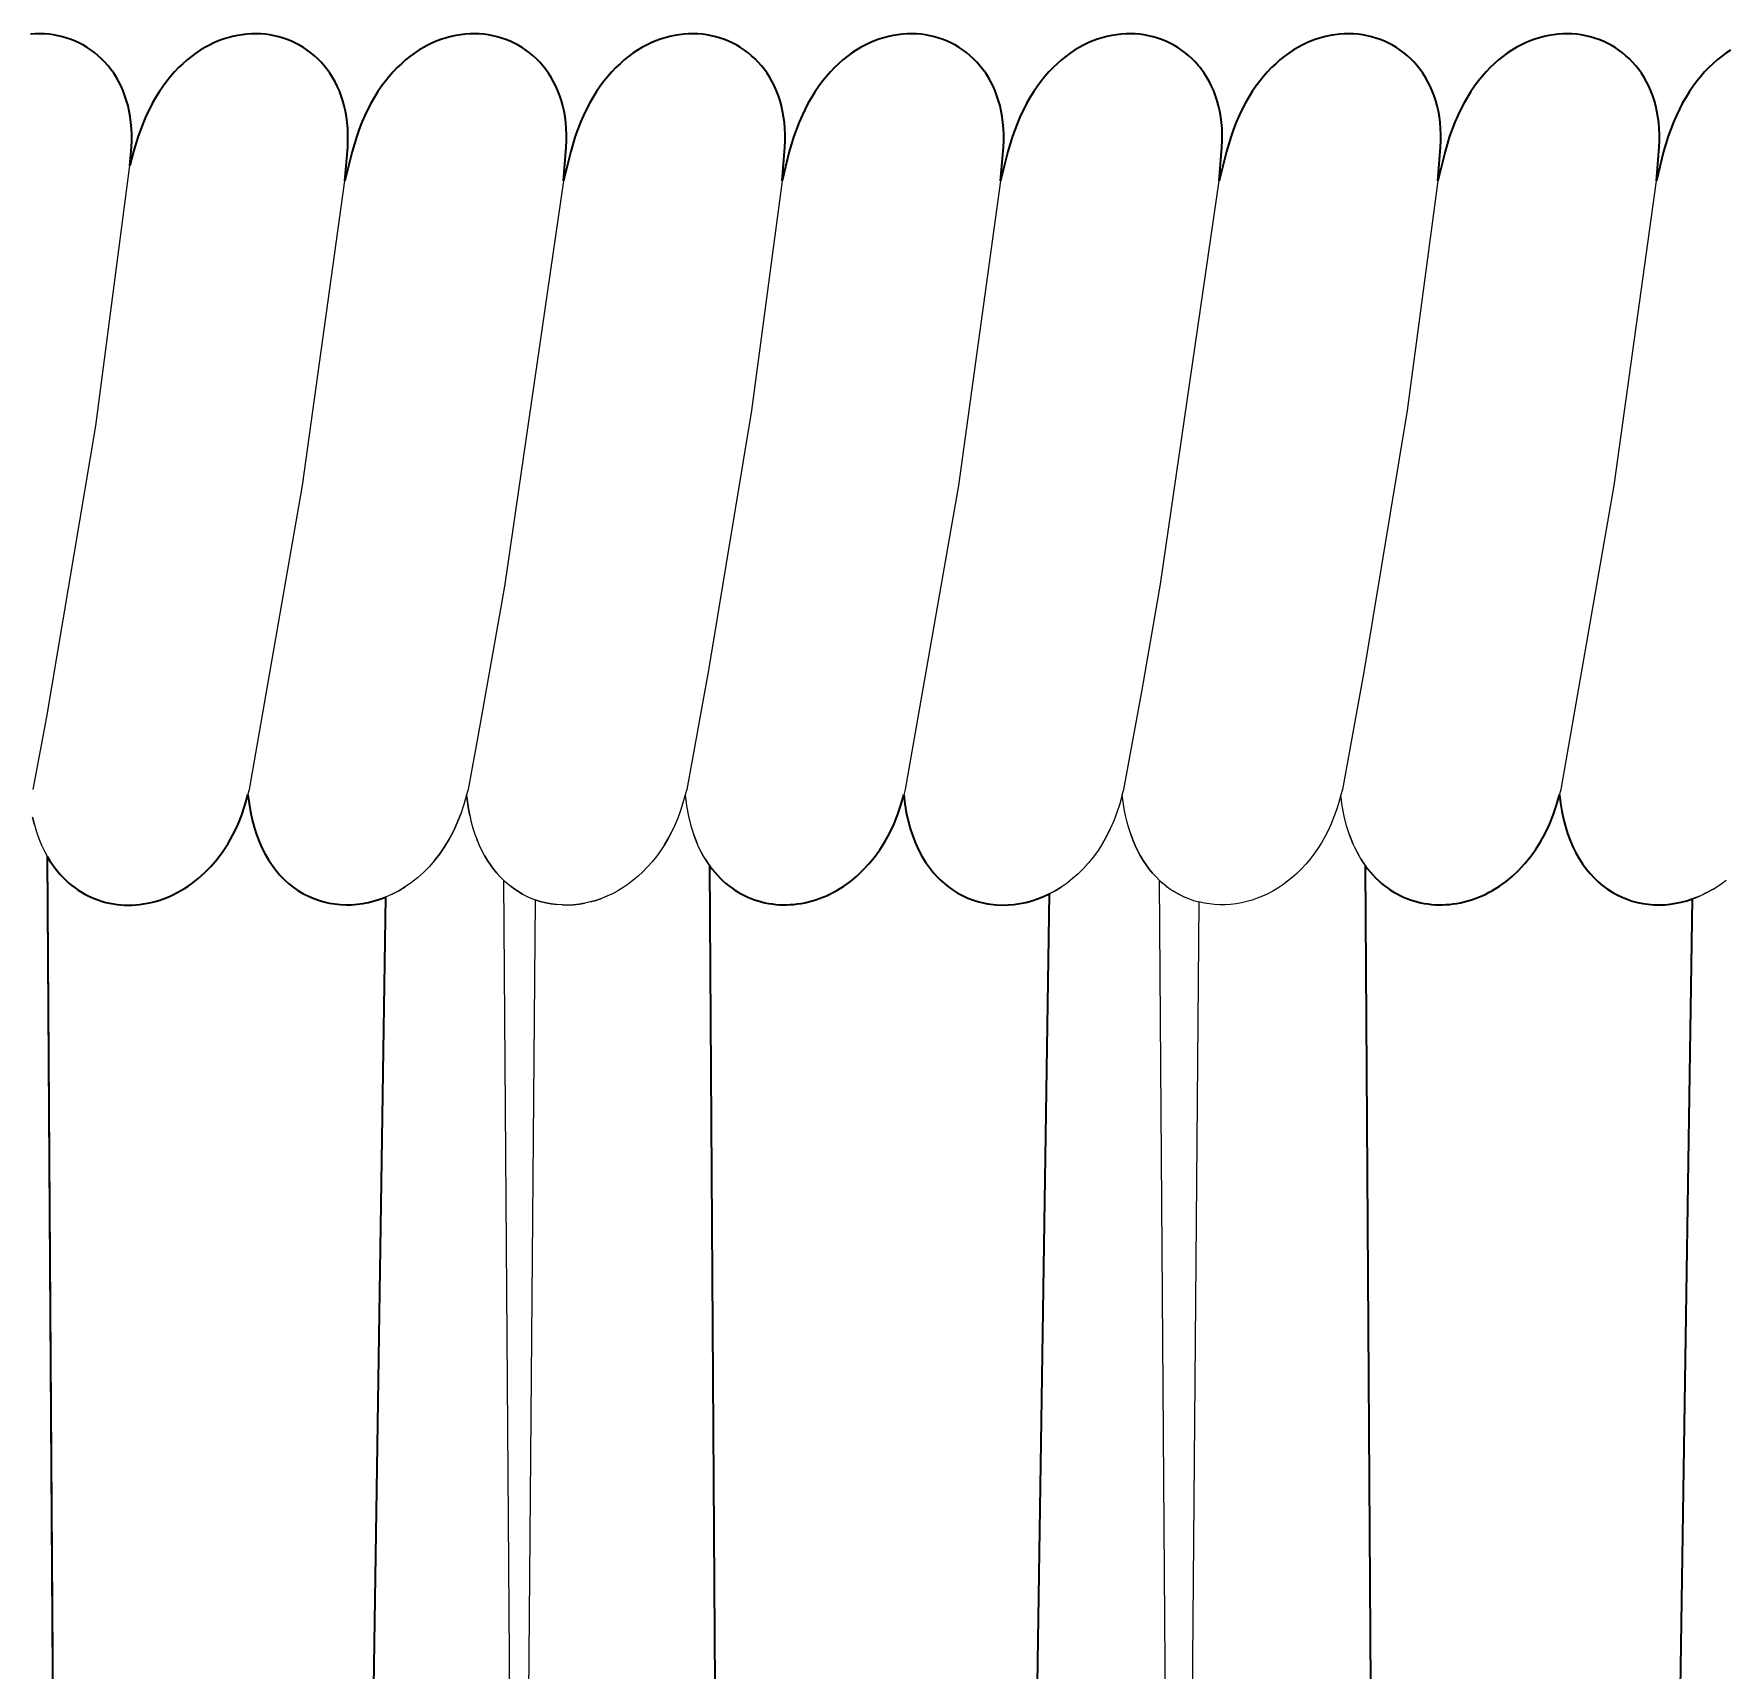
# Model space of a CAD drawing. Header units: millimetres. Extents: x 0 to 1881, y -1115 to 723.
# Drawn here: x 219.99 to 269.09, y -459.68 to -412.21 of the extents above; entities that cross this region are included whole.
import ezdxf

# ---------------------------------------------------------------- set-up
doc = ezdxf.new("R2010")
doc.units = ezdxf.units.MM
doc.layers.add('Blocks', color=7, linetype='Continuous')
doc.layers.add('Blocks$Inner', color=7, linetype='Continuous', lineweight=25, true_color=0x007f00)
doc.layers.add('Blocks$Outline', color=7, linetype='Continuous', lineweight=35, true_color=0xff3f3f)

# ---------------------------------------------------------------- blocks, each defined once
blk = doc.blocks.new('PK4 Lounge Chair Back')
at = {"layer": 'Blocks$Inner'}
for p, q in [((258.159, 679.574), (258.257, 679.325)), ((223.726, 677.713), (223.943, 677.799)), ((227.943, 677.803), (227.797, 677.879))]:
    blk.add_line(p, q, dxfattribs=at)
for points in [[(219.955, 680.088), (220.009, 679.871), (219.955, 680.088)], [(219.977, 680.892), (220.366, 682.997), (221.791, 691.443), (222.782, 698.99), (222.824, 699.527), (222.832, 699.712), (222.833, 699.893), (222.826, 700.069), (222.811, 700.24), (222.79, 700.406), (222.761, 700.568), (222.726, 700.724), (222.685, 700.874), (222.637, 701.02), (222.583, 701.161), (222.523, 701.296), (222.458, 701.426), (222.387, 701.55), (222.311, 701.669), (222.23, 701.782), (222.145, 701.89), (222.055, 701.993), (221.96, 702.089), (221.861, 702.18), (221.759, 702.265), (221.652, 702.344), (221.543, 702.417), (221.43, 702.484), (221.314, 702.545), (221.195, 702.6), (221.073, 702.649), (220.949, 702.692), (220.823, 702.728), (220.695, 702.758), (220.565, 702.782), (220.433, 702.8), (220.301, 702.81), (220.167, 702.815), (220.032, 702.812), (219.896, 702.803)], [(229.016, 698.55), (229.097, 699.527), (229.105, 699.712), (229.105, 699.893), (229.098, 700.069), (229.084, 700.24), (229.062, 700.406), (229.034, 700.568), (228.999, 700.724), (228.957, 700.874), (228.909, 701.02), (228.855, 701.161), (228.796, 701.296), (228.73, 701.426), (228.66, 701.55), (228.584, 701.669), (228.503, 701.782), (228.417, 701.89), (228.327, 701.993), (228.233, 702.089), (228.134, 702.18), (228.031, 702.265), (227.925, 702.344), (227.815, 702.417), (227.702, 702.484), (227.586, 702.545), (227.467, 702.6), (227.346, 702.649), (227.222, 702.692), (227.096, 702.728), (226.968, 702.758), (226.838, 702.782), (226.706, 702.8), (226.573, 702.81), (226.439, 702.815), (226.304, 702.812), (226.169, 702.803), (226.033, 702.788), (225.896, 702.765), (225.76, 702.736), (225.623, 702.7), (225.487, 702.657), (225.352, 702.607), (225.217, 702.55), (225.084, 702.486), (224.952, 702.414), (224.82, 702.336), (224.691, 702.25), (224.564, 702.157), (224.438, 702.056), (224.315, 701.948), (224.194, 701.833), (224.076, 701.71), (223.961, 701.579), (223.849, 701.441), (223.741, 701.295), (223.636, 701.141), (223.534, 700.979), (223.437, 700.81), (223.344, 700.632), (223.255, 700.447), (223.171, 700.253), (223.092, 700.052), (223.018, 699.842), (222.885, 699.397), (222.782, 698.99)], [(225.899, 679.843), (226.015, 680.127), (226.117, 680.425), (226.204, 680.74), (226.25, 680.892), (227.79, 689.715), (229.016, 698.55), (229.226, 699.397), (229.359, 699.842), (229.433, 700.052), (229.512, 700.253), (229.596, 700.447), (229.685, 700.632), (229.778, 700.81), (229.875, 700.979), (229.976, 701.141), (230.081, 701.295), (230.19, 701.441), (230.302, 701.579), (230.417, 701.71), (230.535, 701.833), (230.656, 701.948), (230.779, 702.056), (230.904, 702.157), (231.032, 702.25), (231.161, 702.336), (231.292, 702.414), (231.425, 702.486), (231.558, 702.55), (231.693, 702.607), (231.829, 702.657), (231.964, 702.7), (232.1, 702.736), (232.237, 702.765), (232.374, 702.788), (232.51, 702.803), (232.645, 702.812), (232.78, 702.815), (232.914, 702.81), (233.047, 702.8), (233.179, 702.782), (233.308, 702.758), (233.437, 702.728), (233.563, 702.692), (233.687, 702.649), (233.808, 702.6), (233.927, 702.545), (234.043, 702.484), (234.156, 702.417), (234.266, 702.344), (234.372, 702.265), (234.475, 702.18), (234.574, 702.089), (234.668, 701.993), (234.758, 701.89), (234.844, 701.782), (234.885, 701.726), (234.925, 701.669), (235.001, 701.55), (235.071, 701.426), (235.137, 701.296), (235.196, 701.161), (235.25, 701.02), (235.298, 700.874), (235.34, 700.724), (235.375, 700.568), (235.403, 700.406), (235.425, 700.24), (235.439, 700.069), (235.446, 699.893), (235.446, 699.712), (235.438, 699.527), (235.357, 698.55)], [(241.698, 698.55), (241.778, 699.527), (241.787, 699.712), (241.787, 699.893), (241.78, 700.069), (241.766, 700.24), (241.744, 700.406), (241.715, 700.568), (241.681, 700.724), (241.639, 700.874), (241.591, 701.02), (241.537, 701.161), (241.477, 701.296), (241.412, 701.426), (241.341, 701.55), (241.266, 701.669), (241.185, 701.782), (241.099, 701.89), (241.009, 701.993), (240.914, 702.089), (240.816, 702.18), (240.713, 702.265), (240.607, 702.344), (240.497, 702.417), (240.384, 702.484), (240.268, 702.545), (240.149, 702.6), (240.028, 702.649), (239.904, 702.692), (239.778, 702.728), (239.649, 702.758), (239.519, 702.782), (239.388, 702.8), (239.255, 702.81), (239.121, 702.815), (238.986, 702.812), (238.85, 702.803), (238.714, 702.788), (238.578, 702.765), (238.442, 702.736), (238.305, 702.7), (238.169, 702.657), (238.034, 702.607), (237.899, 702.55), (237.766, 702.486), (237.633, 702.414), (237.502, 702.336), (237.373, 702.25), (237.245, 702.157), (237.12, 702.056), (236.997, 701.948), (236.876, 701.833), (236.758, 701.71), (236.643, 701.579), (236.531, 701.441), (236.422, 701.295), (236.317, 701.141), (236.216, 700.979), (236.119, 700.81), (236.026, 700.632), (235.937, 700.447), (235.853, 700.253), (235.699, 699.842), (235.567, 699.397), (235.357, 698.55), (233.655, 686.853), (233.568, 686.344), (232.896, 682.541), (232.591, 680.892), (232.545, 680.74), (232.569, 680.531), (232.6, 680.329), (232.638, 680.134), (232.682, 679.946), (232.732, 679.766), (232.788, 679.593), (232.849, 679.428), (232.916, 679.269), (232.989, 679.118)], [(248.038, 698.55), (248.119, 699.527), (248.127, 699.712), (248.128, 699.893), (248.121, 700.069), (248.106, 700.24), (248.085, 700.406), (248.057, 700.568), (248.021, 700.724), (247.98, 700.874), (247.932, 701.02), (247.878, 701.161), (247.818, 701.296), (247.753, 701.426), (247.683, 701.55), (247.607, 701.669), (247.526, 701.782), (247.44, 701.89), (247.35, 701.993), (247.255, 702.089), (247.157, 702.18), (247.054, 702.265), (246.948, 702.344), (246.838, 702.417), (246.725, 702.484), (246.609, 702.545), (246.49, 702.6), (246.369, 702.649), (246.245, 702.692), (246.118, 702.728), (245.99, 702.758), (245.86, 702.782), (245.729, 702.8), (245.596, 702.81), (245.462, 702.815), (245.327, 702.812), (245.192, 702.803), (245.055, 702.788), (244.919, 702.765), (244.782, 702.736), (244.646, 702.7), (244.51, 702.657), (244.375, 702.607), (244.24, 702.55), (244.106, 702.486), (243.974, 702.414), (243.843, 702.336), (243.714, 702.25), (243.586, 702.157), (243.461, 702.056), (243.338, 701.948), (243.217, 701.833), (243.099, 701.71), (242.984, 701.579), (242.872, 701.441), (242.763, 701.295), (242.658, 701.141), (242.557, 700.979), (242.46, 700.81), (242.367, 700.632), (242.278, 700.447), (242.194, 700.253), (242.115, 700.052), (242.04, 699.842), (241.908, 699.397), (241.698, 698.55), (240.814, 691.884), (239.563, 684.357), (238.932, 680.892), (238.886, 680.74), (238.926, 680.423), (238.982, 680.123), (239.052, 679.84), (239.136, 679.574), (239.184, 679.447), (239.234, 679.325), (239.136, 679.574)], [(251.661, 680.134), (251.623, 680.329), (251.592, 680.531), (251.568, 680.74), (251.613, 680.892), (252.144, 683.788), (252.591, 686.344), (252.678, 686.853), (254.379, 698.55), (254.46, 699.527), (254.469, 699.712), (254.469, 699.893), (254.462, 700.069), (254.447, 700.24), (254.426, 700.406), (254.397, 700.568), (254.362, 700.724), (254.321, 700.874), (254.273, 701.02), (254.219, 701.161), (254.159, 701.296), (254.094, 701.426), (254.023, 701.55), (253.947, 701.669), (253.867, 701.782), (253.824, 701.837), (253.781, 701.89), (253.691, 701.993), (253.596, 702.089), (253.497, 702.18), (253.395, 702.265), (253.288, 702.344), (253.179, 702.417), (253.066, 702.484), (252.95, 702.545), (252.831, 702.6), (252.709, 702.649), (252.585, 702.692), (252.459, 702.728), (252.331, 702.758), (252.201, 702.782), (252.07, 702.8), (251.937, 702.81), (251.803, 702.815), (251.668, 702.812), (251.532, 702.803), (251.396, 702.788), (251.26, 702.765), (251.123, 702.736), (250.987, 702.7), (250.851, 702.657), (250.716, 702.607), (250.581, 702.55), (250.447, 702.486), (250.315, 702.414), (250.184, 702.336), (250.055, 702.25), (249.927, 702.157), (249.802, 702.056), (249.679, 701.948), (249.558, 701.833), (249.44, 701.71), (249.325, 701.579), (249.213, 701.441), (249.104, 701.295), (248.999, 701.141), (248.898, 700.979), (248.8, 700.81), (248.707, 700.632), (248.619, 700.447), (248.535, 700.253), (248.381, 699.842), (248.249, 699.397), (248.038, 698.55), (246.812, 689.715), (245.272, 680.892), (245.227, 680.74), (245.259, 680.477), (245.302, 680.226), (245.354, 679.985), (245.417, 679.757), (245.489, 679.54), (245.57, 679.334), (245.489, 679.54), (245.417, 679.757)], [(254.379, 698.55), (254.59, 699.397), (254.722, 699.842), (254.796, 700.052), (254.875, 700.253), (254.96, 700.447), (255.048, 700.632), (255.141, 700.81), (255.239, 700.979), (255.34, 701.141), (255.445, 701.295), (255.554, 701.441), (255.665, 701.579), (255.781, 701.71), (255.899, 701.833), (256.019, 701.948), (256.142, 702.056), (256.268, 702.157), (256.395, 702.25), (256.525, 702.336), (256.656, 702.414), (256.788, 702.486), (256.922, 702.55), (257.057, 702.607), (257.192, 702.657), (257.328, 702.7), (257.464, 702.736), (257.601, 702.765), (257.737, 702.788), (257.873, 702.803), (258.009, 702.812), (258.144, 702.815), (258.278, 702.81), (258.411, 702.8), (258.542, 702.782), (258.672, 702.758), (258.8, 702.728), (258.926, 702.692), (259.05, 702.649), (259.172, 702.6), (259.291, 702.545), (259.407, 702.484), (259.52, 702.417), (259.63, 702.344), (259.736, 702.265), (259.838, 702.18), (259.937, 702.089), (260.032, 701.993), (260.121, 701.89), (260.165, 701.837), (260.207, 701.782), (260.288, 701.669), (260.364, 701.55), (260.435, 701.426), (260.5, 701.296), (260.56, 701.161), (260.614, 701.02), (260.662, 700.874), (260.703, 700.724), (260.738, 700.568), (260.766, 700.406), (260.788, 700.24), (260.803, 700.069), (260.81, 699.893), (260.809, 699.712), (260.801, 699.527), (260.72, 698.55), (259.836, 691.884), (258.586, 684.357), (257.954, 680.892), (257.909, 680.74), (257.849, 680.517), (257.782, 680.302), (257.707, 680.095), (257.626, 679.895), (257.538, 679.704), (257.444, 679.52), (257.344, 679.345), (257.238, 679.177), (257.126, 679.017), (257.01, 678.866), (256.889, 678.722), (256.764, 678.587), (256.634, 678.46), (256.5, 678.341), (256.363, 678.23), (256.223, 678.127), (256.08, 678.033), (255.934, 677.947), (255.786, 677.869), (255.636, 677.8), (255.485, 677.739), (255.331, 677.686), (255.177, 677.642), (255.022, 677.606), (254.867, 677.579), (254.711, 677.56), (254.556, 677.55), (254.401, 677.549), (254.247, 677.556), (254.094, 677.572), (253.942, 677.596), (253.792, 677.629), (253.183, 604.677), (252.65, 678.256), (252.779, 678.143), (252.912, 678.04), (253.05, 677.947), (253.191, 677.864), (253.263, 677.826), (253.337, 677.791), (253.191, 677.864), (253.12, 677.904), (253.05, 677.947)], [(267.061, 698.55), (267.142, 699.527), (267.15, 699.712), (267.151, 699.893), (267.143, 700.069), (267.129, 700.24), (267.108, 700.406), (267.079, 700.568), (267.044, 700.724), (267.003, 700.874), (266.954, 701.02), (266.901, 701.161), (266.841, 701.296), (266.776, 701.426), (266.705, 701.55), (266.629, 701.669), (266.548, 701.782), (266.463, 701.89), (266.372, 701.993), (266.278, 702.089), (266.179, 702.18), (266.077, 702.265), (265.97, 702.344), (265.861, 702.417), (265.747, 702.484), (265.632, 702.545), (265.513, 702.6), (265.391, 702.649), (265.267, 702.692), (265.141, 702.728), (265.013, 702.758), (264.883, 702.782), (264.751, 702.8), (264.619, 702.81), (264.485, 702.815), (264.35, 702.812), (264.214, 702.803), (264.078, 702.788), (263.942, 702.765), (263.805, 702.736), (263.669, 702.7), (263.533, 702.657), (263.397, 702.607), (263.263, 702.55), (263.129, 702.486), (262.997, 702.414), (262.866, 702.336), (262.736, 702.25), (262.609, 702.157), (262.483, 702.056), (262.36, 701.948), (262.24, 701.833), (262.121, 701.71), (262.006, 701.579), (261.895, 701.441), (261.786, 701.295), (261.681, 701.141), (261.579, 700.979), (261.482, 700.81), (261.389, 700.632), (261.301, 700.447), (261.216, 700.253), (261.137, 700.052), (261.063, 699.842), (260.931, 699.397), (260.72, 698.55)], [(264.249, 680.74), (264.295, 680.892), (265.835, 689.715), (267.061, 698.55), (267.271, 699.397), (267.404, 699.842), (267.478, 700.052), (267.557, 700.253), (267.641, 700.447), (267.73, 700.632), (267.823, 700.81), (267.921, 700.979), (268.022, 701.141), (268.127, 701.295), (268.235, 701.441), (268.347, 701.579), (268.462, 701.71), (268.58, 701.833), (268.701, 701.948), (268.824, 702.056), (268.95, 702.157), (269.077, 702.25), (269.207, 702.336)], [(226.275, 680.247), (226.235, 680.488), (226.204, 680.74), (226.117, 680.426), (226.015, 680.126), (225.899, 679.843), (225.769, 679.576), (225.627, 679.325), (225.474, 679.09), (225.31, 678.871), (225.137, 678.668), (224.954, 678.482), (224.86, 678.395), (224.764, 678.312)], [(232.638, 680.134), (232.601, 680.329), (232.569, 680.531), (232.545, 680.74), (232.467, 680.456), (232.377, 680.185), (232.275, 679.926), (232.163, 679.681), (232.04, 679.448), (231.908, 679.229), (231.766, 679.023), (231.616, 678.83), (231.766, 679.023), (231.908, 679.229), (232.04, 679.448), (232.163, 679.681), (232.275, 679.926), (232.377, 680.184)], [(238.886, 680.74), (238.823, 680.506), (238.752, 680.281), (238.673, 680.064), (238.586, 679.856), (238.492, 679.656), (238.391, 679.466), (238.284, 679.284), (238.171, 679.11), (238.051, 678.946), (237.927, 678.79), (237.797, 678.644), (237.662, 678.506), (237.523, 678.377), (237.381, 678.258), (237.234, 678.147), (237.084, 678.046), (236.931, 677.954), (236.776, 677.87), (236.619, 677.796), (236.459, 677.732)], [(243.289, 677.966), (243.486, 678.089), (243.679, 678.227), (243.865, 678.38), (244.045, 678.549), (244.216, 678.733), (244.38, 678.932), (244.535, 679.146), (244.679, 679.374), (244.813, 679.618), (244.936, 679.877), (245.046, 680.15), (245.143, 680.438), (245.227, 680.74), (245.259, 680.477), (245.301, 680.226)], [(252.65, 678.256), (252.546, 678.358), (252.446, 678.467), (252.35, 678.583), (252.258, 678.706), (252.171, 678.836), (252.089, 678.973), (252.012, 679.118), (251.939, 679.269), (251.872, 679.428), (251.811, 679.593), (251.755, 679.766), (251.705, 679.946), (251.661, 680.134), (251.623, 680.329), (251.592, 680.531), (251.568, 680.74), (251.496, 680.476), (251.414, 680.223), (251.322, 679.981), (251.22, 679.75), (251.11, 679.531), (250.991, 679.322), (250.864, 679.124), (250.73, 678.938), (250.589, 678.763), (250.441, 678.6), (250.287, 678.448), (250.128, 678.307), (249.964, 678.178), (249.795, 678.061)], [(258.623, 678.677), (258.555, 678.775), (258.489, 678.877), (258.427, 678.983), (258.367, 679.093), (258.31, 679.207), (258.257, 679.325), (258.206, 679.447), (258.159, 679.574), (258.075, 679.84), (258.004, 680.123), (257.949, 680.423), (257.909, 680.74)], [(264.558, 679.417), (264.486, 679.612), (264.422, 679.818), (264.365, 680.033), (264.318, 680.259), (264.279, 680.495), (264.249, 680.74), (264.166, 680.438), (264.069, 680.15), (263.958, 679.877), (263.836, 679.618), (263.702, 679.374), (263.557, 679.146), (263.403, 678.932), (263.239, 678.733), (263.067, 678.549), (262.888, 678.38), (262.701, 678.227), (262.509, 678.089), (262.312, 677.966), (262.11, 677.859), (261.904, 677.768), (261.801, 677.728), (261.696, 677.692), (261.591, 677.66), (261.486, 677.632)], [(226.609, 679.198), (226.526, 679.387), (226.45, 679.586), (226.383, 679.796), (226.324, 680.016), (226.275, 680.247), (226.324, 680.016), (226.383, 679.796)], [(220.009, 679.871), (220.07, 679.664), (220.14, 679.467), (220.217, 679.28), (220.301, 679.103), (220.392, 678.935), (222.333, 381.577), (222.476, 359.599)], [(225.474, 679.09), (225.627, 679.325), (225.769, 679.576)], [(238.284, 679.284), (238.391, 679.466), (238.492, 679.656)], [(250.991, 679.322), (251.11, 679.531), (251.22, 679.75)], [(251.811, 679.593), (251.872, 679.428), (251.939, 679.269), (252.012, 679.118), (252.089, 678.973), (252.171, 678.836), (252.258, 678.706), (252.35, 678.583), (252.446, 678.467), (252.546, 678.358), (252.65, 678.256), (252.714, 678.198), (252.779, 678.143), (252.845, 678.09), (252.912, 678.04)], [(229.703, 677.617), (229.538, 677.585), (229.373, 677.563), (229.209, 677.551), (229.044, 677.548), (228.881, 677.555), (228.72, 677.572), (228.559, 677.598), (228.401, 677.634), (228.246, 677.681), (228.093, 677.737), (227.943, 677.803), (227.87, 677.84), (227.797, 677.879), (227.655, 677.965), (227.516, 678.061), (227.383, 678.167), (227.255, 678.284), (227.132, 678.411), (227.014, 678.548), (226.903, 678.695), (226.798, 678.852), (226.7, 679.02), (226.609, 679.198), (226.7, 679.02), (226.798, 678.852)], [(233.066, 678.973), (233.149, 678.836), (233.236, 678.706), (233.327, 678.583), (233.423, 678.467), (233.523, 678.358), (233.627, 678.256), (233.523, 678.358), (233.423, 678.467), (233.327, 678.583), (233.236, 678.706), (233.149, 678.836), (233.066, 678.973), (232.989, 679.118), (232.917, 679.269), (232.849, 679.428)], [(239.288, 679.207), (239.344, 679.093), (239.404, 678.983), (239.344, 679.093), (239.288, 679.207), (239.234, 679.325)], [(239.467, 678.877), (239.532, 678.775), (239.6, 678.677), (239.532, 678.775), (239.467, 678.877), (239.404, 678.983)], [(246.221, 678.338), (246.286, 678.273), (246.352, 678.211), (246.49, 678.096), (246.561, 678.042), (246.633, 677.991), (246.49, 678.095), (246.352, 678.211), (246.221, 678.338), (246.095, 678.476), (245.975, 678.625), (245.863, 678.785), (245.757, 678.957), (245.66, 679.14), (245.57, 679.334)], [(258.31, 679.207), (258.367, 679.093), (258.427, 678.983)], [(267.785, 677.623), (267.625, 677.59), (267.464, 677.566), (267.303, 677.551), (267.143, 677.545), (266.984, 677.549), (266.826, 677.562), (266.669, 677.584), (266.514, 677.615), (266.361, 677.656), (266.211, 677.707), (266.064, 677.766), (265.92, 677.836), (265.779, 677.914), (265.642, 678.002), (265.509, 678.1), (265.381, 678.207), (265.258, 678.325), (265.14, 678.451), (265.027, 678.588), (264.92, 678.734), (264.82, 678.89), (264.726, 679.056), (264.639, 679.231), (264.558, 679.417), (264.639, 679.232), (264.726, 679.056), (264.82, 678.89), (264.92, 678.734), (265.027, 678.588), (265.14, 678.451), (265.258, 678.325)], [(220.84, 678.34), (220.759, 678.428), (220.68, 678.52), (220.604, 678.617), (220.53, 678.718), (220.46, 678.824), (220.392, 678.935), (220.46, 678.824), (220.53, 678.718), (220.604, 678.617)], [(221.673, 677.758), (221.774, 677.716), (221.877, 677.678), (221.774, 677.716), (221.673, 677.758), (221.573, 677.805), (221.474, 677.856), (221.378, 677.911), (221.283, 677.972), (221.19, 678.036), (221.099, 678.105), (221.011, 678.179), (220.924, 678.258), (220.84, 678.34), (220.759, 678.428), (220.68, 678.52)], [(231.616, 678.83), (231.459, 678.651), (231.294, 678.485), (231.123, 678.332), (230.946, 678.192), (230.764, 678.066), (230.577, 677.954), (230.387, 677.855), (230.577, 677.954), (230.764, 678.066)], [(237.662, 678.506), (237.797, 678.644), (237.927, 678.79)], [(240.153, 678.101), (240.241, 678.035), (240.331, 677.974), (240.422, 677.916), (240.515, 677.863), (240.422, 677.916), (240.331, 677.974), (240.241, 678.035), (240.153, 678.1), (240.068, 678.17), (239.984, 678.244), (239.903, 678.322), (239.823, 678.405), (239.746, 678.491), (239.672, 678.582), (239.6, 678.677), (241.539, 381.577)], [(239.6, 678.677), (239.672, 678.582), (239.746, 678.491), (239.823, 678.405), (239.903, 678.323)], [(258.489, 678.877), (258.555, 678.775), (258.623, 678.677), (258.695, 678.582), (258.769, 678.491), (258.846, 678.405), (258.925, 678.322), (258.846, 678.405), (258.769, 678.491), (258.695, 678.582), (258.623, 678.677), (260.561, 381.577), (263.71, 381.577), (263.38, 359.599), (260.705, 359.599), (261.452, 245.103), (258.098, 245.103)], [(224.567, 678.158), (224.764, 678.312), (224.666, 678.233), (224.567, 678.158), (224.466, 678.088), (224.364, 678.022), (224.26, 677.96), (224.155, 677.902), (224.049, 677.848), (223.943, 677.799), (223.835, 677.753), (223.726, 677.713), (223.617, 677.676), (223.508, 677.643), (223.398, 677.615), (223.287, 677.592), (223.177, 677.572), (223.066, 677.557), (222.956, 677.546), (222.845, 677.539), (222.735, 677.537), (222.625, 677.54), (222.516, 677.546), (222.408, 677.557), (222.3, 677.573), (222.192, 677.592), (222.086, 677.617), (221.981, 677.645), (221.877, 677.678)], [(227.516, 678.061), (227.383, 678.168), (227.255, 678.284), (227.131, 678.411)], [(235.321, 677.542), (235.483, 677.54), (235.646, 677.549), (235.81, 677.567), (235.973, 677.594), (235.81, 677.566), (235.646, 677.549), (235.483, 677.54), (235.321, 677.542), (235.16, 677.552), (234.999, 677.573), (234.841, 677.603), (234.684, 677.642), (234.531, 677.692), (234.049, 620.033), (233.627, 678.256), (233.731, 678.163), (233.837, 678.077), (233.946, 677.997), (234.058, 677.922), (234.172, 677.855), (234.058, 677.922), (233.946, 677.997), (233.837, 678.077)], [(248.081, 677.539), (247.911, 677.546), (247.741, 677.564), (247.574, 677.592), (247.492, 677.611), (247.409, 677.632), (247.247, 677.682), (247.088, 677.743), (247.009, 677.777), (246.932, 677.815), (246.855, 677.854), (246.78, 677.897), (246.633, 677.991)], [(259.176, 678.101), (259.264, 678.035), (259.353, 677.974), (259.444, 677.916), (259.537, 677.863), (259.444, 677.916), (259.353, 677.974), (259.264, 678.035), (259.176, 678.1), (259.09, 678.17), (259.007, 678.244), (258.925, 678.323)], [(268.706, 677.999), (268.509, 677.89), (268.409, 677.841), (268.308, 677.795), (268.104, 677.716), (268.206, 677.754), (268.308, 677.795), (268.509, 677.89), (268.706, 677.999), (268.898, 678.123), (269.085, 678.262)], [(230.193, 677.769), (226.612, 442.268), (225.796, 381.577), (222.333, 381.577)], [(222.408, 677.557), (222.516, 677.546), (222.625, 677.54)], [(222.956, 677.546), (223.066, 677.557), (223.177, 677.572), (223.287, 677.592), (223.398, 677.615)], [(224.049, 677.848), (224.155, 677.902), (224.26, 677.96)], [(230.387, 677.855), (230.193, 677.769), (230.031, 677.709), (229.867, 677.658), (229.703, 677.617), (229.538, 677.585), (229.373, 677.563)], [(234.172, 677.855), (234.289, 677.794), (234.409, 677.739), (234.531, 677.692), (234.685, 677.642), (234.841, 677.603), (234.999, 677.573), (235.16, 677.552)], [(236.136, 677.63), (236.298, 677.676), (236.459, 677.732), (236.298, 677.676), (236.136, 677.63), (235.973, 677.594)], [(239.679, 231.102), (239.668, 231.735), (239.136, 243.165), (238.998, 245.103), (242.429, 245.103), (241.682, 359.599), (241.539, 381.577), (245.05, 381.577), (245.884, 443.536), (249.446, 677.862), (249.279, 677.785), (249.111, 677.718), (248.941, 677.662), (248.769, 677.617), (248.597, 677.581)], [(240.802, 677.729), (240.705, 677.77), (240.609, 677.814), (240.515, 677.863)], [(241.101, 677.632), (241.203, 677.608), (241.306, 677.587), (241.203, 677.607), (241.101, 677.632), (241.001, 677.66), (240.901, 677.692), (240.802, 677.729), (240.705, 677.769), (240.609, 677.814)], [(241.513, 677.559), (241.618, 677.551), (241.723, 677.547), (241.828, 677.547), (241.934, 677.552), (242.04, 677.56), (242.146, 677.572), (242.252, 677.588), (242.358, 677.608), (242.252, 677.588), (242.146, 677.572), (242.04, 677.56), (241.934, 677.552), (241.828, 677.547), (241.723, 677.547), (241.618, 677.551), (241.513, 677.559), (241.409, 677.571), (241.306, 677.587)], [(242.358, 677.608), (242.463, 677.632), (242.569, 677.66), (242.673, 677.692), (242.463, 677.632)], [(243.087, 677.859), (243.188, 677.911), (243.289, 677.966), (243.087, 677.859), (242.985, 677.812), (242.882, 677.768), (242.778, 677.728), (242.673, 677.692)], [(246.932, 677.815), (247.009, 677.777), (247.088, 677.743), (247.247, 677.682), (247.409, 677.632), (247.574, 677.592), (247.658, 677.577), (247.742, 677.564), (247.911, 677.546), (248.081, 677.539), (248.253, 677.543), (248.425, 677.557), (248.597, 677.581), (248.425, 677.557), (248.253, 677.543)], [(248.769, 677.617), (248.94, 677.662), (249.111, 677.718)], [(253.337, 677.791), (253.485, 677.727), (253.637, 677.673), (253.792, 677.629)], [(259.537, 677.863), (259.632, 677.814), (259.728, 677.769), (259.825, 677.729), (259.728, 677.77), (259.632, 677.814)], [(261.696, 677.692), (261.486, 677.632), (261.38, 677.608), (261.274, 677.588), (261.168, 677.572), (261.062, 677.56), (260.957, 677.552), (260.851, 677.547), (260.745, 677.547), (260.64, 677.551), (260.536, 677.559), (260.432, 677.571), (260.328, 677.587), (260.226, 677.607), (260.124, 677.632), (260.023, 677.66), (259.924, 677.692), (259.825, 677.729)], [(260.124, 677.632), (260.226, 677.608), (260.328, 677.587)], [(260.536, 677.559), (260.64, 677.551), (260.745, 677.547), (260.851, 677.547), (260.956, 677.552), (261.062, 677.56), (261.168, 677.572), (261.274, 677.588), (261.38, 677.608)], [(261.904, 677.768), (262.007, 677.812), (262.11, 677.859), (262.211, 677.911), (262.312, 677.966)], [(263.71, 381.577), (264.545, 443.536), (268.104, 677.716), (267.945, 677.665), (267.785, 677.623), (267.945, 677.665), (268.104, 677.716)], [(266.064, 677.766), (265.92, 677.835), (265.779, 677.914)]]:
    blk.add_lwpolyline(points, dxfattribs=at)
blk.add_lwpolyline([(249.622, 677.955), (249.795, 678.061), (249.622, 677.955), (249.446, 677.862)], close=True, dxfattribs=at)
at = {"layer": 'Blocks$Outline'}
for points in [[(222.782, 698.99), (222.824, 699.527), (222.832, 699.712), (222.833, 699.893), (222.826, 700.069), (222.811, 700.24), (222.79, 700.406), (222.761, 700.568), (222.726, 700.724), (222.685, 700.874), (222.637, 701.02), (222.583, 701.161), (222.523, 701.296), (222.458, 701.426), (222.387, 701.55), (222.311, 701.669), (222.23, 701.782), (222.145, 701.89), (222.055, 701.993), (221.96, 702.089), (221.861, 702.18), (221.759, 702.265), (221.652, 702.344), (221.543, 702.417), (221.43, 702.484), (221.314, 702.545), (221.195, 702.6), (221.073, 702.649), (220.949, 702.692), (220.823, 702.728), (220.695, 702.758), (220.565, 702.782), (220.433, 702.8), (220.301, 702.81), (220.167, 702.815), (220.032, 702.812), (219.896, 702.803)], [(229.016, 698.55), (229.097, 699.527), (229.105, 699.712), (229.105, 699.893), (229.098, 700.069), (229.084, 700.24), (229.062, 700.406), (229.034, 700.568), (228.999, 700.724), (228.957, 700.874), (228.909, 701.02), (228.855, 701.161), (228.796, 701.296), (228.73, 701.426), (228.66, 701.55), (228.584, 701.669), (228.503, 701.782), (228.417, 701.89), (228.327, 701.993), (228.233, 702.089), (228.134, 702.18), (228.031, 702.265), (227.925, 702.344), (227.815, 702.417), (227.702, 702.484), (227.586, 702.545), (227.467, 702.6), (227.346, 702.649), (227.222, 702.692), (227.096, 702.728), (226.968, 702.758), (226.838, 702.782), (226.706, 702.8), (226.573, 702.81), (226.439, 702.815), (226.304, 702.812), (226.169, 702.803), (226.033, 702.788), (225.896, 702.765), (225.76, 702.736), (225.623, 702.7), (225.487, 702.657), (225.352, 702.607), (225.217, 702.55), (225.084, 702.486), (224.952, 702.414), (224.82, 702.336), (224.691, 702.25), (224.564, 702.157), (224.438, 702.056), (224.315, 701.948), (224.194, 701.833), (224.076, 701.71), (223.961, 701.579), (223.849, 701.441), (223.741, 701.295), (223.636, 701.141), (223.534, 700.979), (223.437, 700.81), (223.344, 700.632), (223.255, 700.447), (223.171, 700.253), (223.092, 700.052), (223.018, 699.842), (222.885, 699.397), (222.782, 698.99)], [(235.357, 698.55), (235.438, 699.527), (235.446, 699.712), (235.446, 699.893), (235.439, 700.069), (235.425, 700.24), (235.403, 700.406), (235.375, 700.568), (235.34, 700.724), (235.298, 700.874), (235.25, 701.02), (235.196, 701.161), (235.137, 701.296), (235.071, 701.426), (235.001, 701.55), (234.925, 701.669), (234.885, 701.726), (234.844, 701.782), (234.758, 701.89), (234.668, 701.993), (234.574, 702.089), (234.475, 702.18), (234.372, 702.265), (234.266, 702.344), (234.156, 702.417), (234.043, 702.484), (233.927, 702.545), (233.808, 702.6), (233.687, 702.649), (233.563, 702.692), (233.437, 702.728), (233.308, 702.758), (233.179, 702.782), (233.047, 702.8), (232.914, 702.81), (232.78, 702.815), (232.645, 702.812), (232.51, 702.803), (232.374, 702.788), (232.237, 702.765), (232.1, 702.736), (231.964, 702.7), (231.829, 702.657), (231.693, 702.607), (231.558, 702.55), (231.425, 702.486), (231.292, 702.414), (231.161, 702.336), (231.032, 702.25), (230.904, 702.157), (230.779, 702.056), (230.656, 701.948), (230.535, 701.833), (230.417, 701.71), (230.302, 701.579), (230.19, 701.441), (230.081, 701.295), (229.976, 701.141), (229.875, 700.979), (229.778, 700.81), (229.685, 700.632), (229.596, 700.447), (229.512, 700.253), (229.433, 700.052), (229.359, 699.842), (229.226, 699.397), (229.016, 698.55)], [(241.698, 698.55), (241.778, 699.527), (241.787, 699.712), (241.787, 699.893), (241.78, 700.069), (241.766, 700.24), (241.744, 700.406), (241.715, 700.568), (241.681, 700.724), (241.639, 700.874), (241.591, 701.02), (241.537, 701.161), (241.477, 701.296), (241.412, 701.426), (241.341, 701.55), (241.266, 701.669), (241.185, 701.782), (241.099, 701.89), (241.009, 701.993), (240.914, 702.089), (240.816, 702.18), (240.713, 702.265), (240.607, 702.344), (240.497, 702.417), (240.384, 702.484), (240.268, 702.545), (240.149, 702.6), (240.028, 702.649), (239.904, 702.692), (239.778, 702.728), (239.649, 702.758), (239.519, 702.782), (239.388, 702.8), (239.255, 702.81), (239.121, 702.815), (238.986, 702.812), (238.85, 702.803), (238.714, 702.788), (238.578, 702.765), (238.442, 702.736), (238.305, 702.7), (238.169, 702.657), (238.034, 702.607), (237.899, 702.55), (237.766, 702.486), (237.633, 702.414), (237.502, 702.336), (237.373, 702.25), (237.245, 702.157), (237.12, 702.056), (236.997, 701.948), (236.876, 701.833), (236.758, 701.71), (236.643, 701.579), (236.531, 701.441), (236.422, 701.295), (236.317, 701.141), (236.216, 700.979), (236.119, 700.81), (236.026, 700.632), (235.937, 700.447), (235.853, 700.253), (235.699, 699.842), (235.567, 699.397), (235.357, 698.55)], [(248.038, 698.55), (248.119, 699.527), (248.127, 699.712), (248.128, 699.893), (248.121, 700.069), (248.106, 700.24), (248.085, 700.406), (248.057, 700.568), (248.021, 700.724), (247.98, 700.874), (247.932, 701.02), (247.878, 701.161), (247.818, 701.296), (247.753, 701.426), (247.683, 701.55), (247.607, 701.669), (247.526, 701.782), (247.44, 701.89), (247.35, 701.993), (247.255, 702.089), (247.157, 702.18), (247.054, 702.265), (246.948, 702.344), (246.838, 702.417), (246.725, 702.484), (246.609, 702.545), (246.49, 702.6), (246.369, 702.649), (246.245, 702.692), (246.118, 702.728), (245.99, 702.758), (245.86, 702.782), (245.729, 702.8), (245.596, 702.81), (245.462, 702.815), (245.327, 702.812), (245.192, 702.803), (245.055, 702.788), (244.919, 702.765), (244.782, 702.736), (244.646, 702.7), (244.51, 702.657), (244.375, 702.607), (244.24, 702.55), (244.106, 702.486), (243.974, 702.414), (243.843, 702.336), (243.714, 702.25), (243.586, 702.157), (243.461, 702.056), (243.338, 701.948), (243.217, 701.833), (243.099, 701.71), (242.984, 701.579), (242.872, 701.441), (242.763, 701.295), (242.658, 701.141), (242.557, 700.979), (242.46, 700.81), (242.367, 700.632), (242.278, 700.447), (242.194, 700.253), (242.115, 700.052), (242.04, 699.842), (241.908, 699.397), (241.698, 698.55)], [(254.379, 698.55), (254.46, 699.527), (254.469, 699.712), (254.469, 699.893), (254.462, 700.069), (254.447, 700.24), (254.426, 700.406), (254.397, 700.568), (254.362, 700.724), (254.321, 700.874), (254.273, 701.02), (254.219, 701.161), (254.159, 701.296), (254.094, 701.426), (254.023, 701.55), (253.947, 701.669), (253.867, 701.782), (253.824, 701.837), (253.781, 701.89), (253.691, 701.993), (253.596, 702.089), (253.497, 702.18), (253.395, 702.265), (253.288, 702.344), (253.179, 702.417), (253.066, 702.484), (252.95, 702.545), (252.831, 702.6), (252.709, 702.649), (252.585, 702.692), (252.459, 702.728), (252.331, 702.758), (252.201, 702.782), (252.07, 702.8), (251.937, 702.81), (251.803, 702.815), (251.668, 702.812), (251.532, 702.803), (251.396, 702.788), (251.26, 702.765), (251.123, 702.736), (250.987, 702.7), (250.851, 702.657), (250.716, 702.607), (250.581, 702.55), (250.447, 702.486), (250.315, 702.414), (250.184, 702.336), (250.055, 702.25), (249.927, 702.157), (249.802, 702.056), (249.679, 701.948), (249.558, 701.833), (249.44, 701.71), (249.325, 701.579), (249.213, 701.441), (249.104, 701.295), (248.999, 701.141), (248.898, 700.979), (248.8, 700.81), (248.707, 700.632), (248.619, 700.447), (248.535, 700.253), (248.381, 699.842), (248.249, 699.397), (248.038, 698.55)], [(260.72, 698.55), (260.801, 699.527), (260.809, 699.712), (260.81, 699.893), (260.803, 700.069), (260.788, 700.24), (260.766, 700.406), (260.738, 700.568), (260.703, 700.724), (260.662, 700.874), (260.614, 701.02), (260.56, 701.161), (260.5, 701.296), (260.435, 701.426), (260.364, 701.55), (260.288, 701.669), (260.207, 701.782), (260.165, 701.837), (260.121, 701.89), (260.032, 701.993), (259.937, 702.089), (259.838, 702.18), (259.736, 702.265), (259.63, 702.344), (259.52, 702.417), (259.407, 702.484), (259.291, 702.545), (259.172, 702.6), (259.05, 702.649), (258.926, 702.692), (258.8, 702.728), (258.672, 702.758), (258.542, 702.782), (258.411, 702.8), (258.278, 702.81), (258.144, 702.815), (258.009, 702.812), (257.873, 702.803), (257.737, 702.788), (257.601, 702.765), (257.464, 702.736), (257.328, 702.7), (257.192, 702.657), (257.057, 702.607), (256.922, 702.55), (256.788, 702.486), (256.656, 702.414), (256.525, 702.336), (256.395, 702.25), (256.268, 702.157), (256.142, 702.056), (256.019, 701.948), (255.899, 701.833), (255.781, 701.71), (255.665, 701.579), (255.554, 701.441), (255.445, 701.295), (255.34, 701.141), (255.239, 700.979), (255.141, 700.81), (255.048, 700.632), (254.96, 700.447), (254.875, 700.253), (254.796, 700.052), (254.722, 699.842), (254.59, 699.397), (254.379, 698.55)], [(267.061, 698.55), (267.142, 699.527), (267.15, 699.712), (267.151, 699.893), (267.143, 700.069), (267.129, 700.24), (267.108, 700.406), (267.079, 700.568), (267.044, 700.724), (267.003, 700.874), (266.954, 701.02), (266.901, 701.161), (266.841, 701.296), (266.776, 701.426), (266.705, 701.55), (266.629, 701.669), (266.548, 701.782), (266.463, 701.89), (266.372, 701.993), (266.278, 702.089), (266.179, 702.18), (266.077, 702.265), (265.97, 702.344), (265.861, 702.417), (265.747, 702.484), (265.632, 702.545), (265.513, 702.6), (265.391, 702.649), (265.267, 702.692), (265.141, 702.728), (265.013, 702.758), (264.883, 702.782), (264.751, 702.8), (264.619, 702.81), (264.485, 702.815), (264.35, 702.812), (264.214, 702.803), (264.078, 702.788), (263.942, 702.765), (263.805, 702.736), (263.669, 702.7), (263.533, 702.657), (263.397, 702.607), (263.263, 702.55), (263.129, 702.486), (262.997, 702.414), (262.866, 702.336), (262.736, 702.25), (262.609, 702.157), (262.483, 702.056), (262.36, 701.948), (262.24, 701.833), (262.121, 701.71), (262.006, 701.579), (261.895, 701.441), (261.786, 701.295), (261.681, 701.141), (261.579, 700.979), (261.482, 700.81), (261.389, 700.632), (261.301, 700.447), (261.216, 700.253), (261.137, 700.052), (261.063, 699.842), (260.931, 699.397), (260.72, 698.55)], [(269.207, 702.336), (269.077, 702.25), (268.95, 702.157), (268.824, 702.056), (268.701, 701.948), (268.58, 701.833), (268.462, 701.71), (268.347, 701.579), (268.235, 701.441), (268.127, 701.295), (268.022, 701.141), (267.921, 700.979), (267.823, 700.81), (267.73, 700.632), (267.641, 700.447), (267.557, 700.253), (267.478, 700.052), (267.404, 699.842), (267.271, 699.397), (267.061, 698.55)], [(224.764, 678.312), (224.86, 678.395), (224.954, 678.482), (225.137, 678.668), (225.31, 678.871), (225.474, 679.09), (225.627, 679.325), (225.769, 679.576), (225.899, 679.843), (226.015, 680.126), (226.117, 680.426), (226.204, 680.74), (226.235, 680.488), (226.275, 680.247)], [(243.289, 677.966), (243.486, 678.089), (243.679, 678.227), (243.865, 678.38), (244.045, 678.549), (244.216, 678.733), (244.38, 678.932), (244.535, 679.146), (244.679, 679.374), (244.813, 679.618), (244.936, 679.877), (245.046, 680.15), (245.143, 680.438), (245.227, 680.74)], [(245.227, 680.74), (245.259, 680.477), (245.302, 680.226), (245.354, 679.985), (245.417, 679.757), (245.489, 679.54), (245.57, 679.334)], [(262.312, 677.966), (262.509, 678.089), (262.701, 678.227), (262.888, 678.38), (263.067, 678.549), (263.239, 678.733), (263.403, 678.932), (263.557, 679.146), (263.702, 679.374), (263.836, 679.618), (263.958, 679.877), (264.069, 680.15), (264.166, 680.438), (264.249, 680.74), (264.279, 680.495), (264.318, 680.259), (264.365, 680.033), (264.422, 679.818), (264.486, 679.612), (264.558, 679.417)], [(226.275, 680.247), (226.324, 680.016), (226.383, 679.796), (226.45, 679.586), (226.526, 679.387), (226.609, 679.198)], [(226.609, 679.198), (226.7, 679.02), (226.798, 678.852), (226.903, 678.695), (227.014, 678.548), (227.132, 678.411), (227.255, 678.284), (227.383, 678.167), (227.516, 678.061), (227.655, 677.965), (227.797, 677.879), (227.87, 677.84), (227.943, 677.803), (228.093, 677.737), (228.246, 677.681), (228.401, 677.634), (228.559, 677.598), (228.72, 677.572), (228.881, 677.555), (229.044, 677.548), (229.209, 677.551), (229.373, 677.563)], [(245.57, 679.334), (245.66, 679.14), (245.757, 678.957), (245.863, 678.785), (245.975, 678.625), (246.095, 678.476), (246.221, 678.338)], [(264.558, 679.417), (264.639, 679.231), (264.726, 679.056), (264.82, 678.89), (264.92, 678.734), (265.027, 678.588), (265.14, 678.451), (265.258, 678.325), (265.381, 678.207), (265.509, 678.1), (265.642, 678.002), (265.779, 677.914), (265.92, 677.836), (266.064, 677.766), (266.211, 677.707), (266.361, 677.656), (266.514, 677.615), (266.669, 677.584), (266.826, 677.562), (266.984, 677.549), (267.143, 677.545), (267.303, 677.551), (267.464, 677.566), (267.625, 677.59), (267.785, 677.623)], [(222.333, 381.577), (220.392, 678.935)], [(220.392, 678.935), (220.46, 678.824), (220.53, 678.718), (220.604, 678.617), (220.68, 678.52), (220.759, 678.428), (220.84, 678.34)], [(241.539, 381.577), (239.6, 678.677)], [(239.6, 678.677), (239.672, 678.582), (239.746, 678.491), (239.823, 678.405), (239.903, 678.322)], [(263.71, 381.577), (260.561, 381.577), (258.623, 678.677)], [(258.623, 678.677), (258.695, 678.582), (258.769, 678.491), (258.846, 678.405), (258.925, 678.322)], [(220.84, 678.34), (220.924, 678.258), (221.011, 678.179), (221.099, 678.105), (221.19, 678.036), (221.283, 677.972), (221.378, 677.911), (221.474, 677.856), (221.573, 677.805), (221.673, 677.758)], [(221.877, 677.678), (221.981, 677.645), (222.086, 677.617), (222.192, 677.592), (222.3, 677.573), (222.408, 677.557), (222.516, 677.546), (222.625, 677.54), (222.735, 677.537), (222.845, 677.539), (222.956, 677.546), (223.066, 677.557), (223.177, 677.572), (223.287, 677.592), (223.398, 677.615), (223.508, 677.643), (223.617, 677.676), (223.726, 677.713), (223.835, 677.753), (223.943, 677.799), (224.049, 677.848), (224.155, 677.902), (224.26, 677.96), (224.364, 678.022), (224.466, 678.088), (224.567, 678.158), (224.666, 678.233), (224.764, 678.312)], [(239.903, 678.322), (239.903, 678.322), (239.984, 678.244), (240.068, 678.17), (240.153, 678.101)], [(240.153, 678.101), (240.241, 678.035), (240.331, 677.974), (240.422, 677.916), (240.515, 677.863)], [(246.221, 678.338), (246.286, 678.273), (246.352, 678.211), (246.49, 678.096), (246.561, 678.042), (246.633, 677.991)], [(246.633, 677.991), (246.78, 677.897), (246.855, 677.854), (246.932, 677.815), (246.932, 677.814)], [(258.925, 678.322), (259.007, 678.244), (259.09, 678.17), (259.176, 678.101)], [(259.176, 678.101), (259.264, 678.035), (259.353, 677.974), (259.444, 677.916), (259.537, 677.863)], [(221.673, 677.758), (221.774, 677.716), (221.877, 677.678)], [(230.193, 677.769), (226.612, 442.268), (225.796, 381.577), (222.333, 381.577)], [(229.373, 677.563), (229.538, 677.585), (229.703, 677.617), (229.867, 677.658), (230.031, 677.709), (230.193, 677.769)], [(240.515, 677.863), (240.609, 677.814)], [(240.609, 677.814), (240.705, 677.769), (240.802, 677.729), (240.901, 677.692), (241.001, 677.66), (241.101, 677.632)], [(241.101, 677.632), (241.203, 677.608), (241.306, 677.587), (241.306, 677.587)], [(241.306, 677.587), (241.409, 677.571), (241.513, 677.559)], [(241.513, 677.559), (241.618, 677.551), (241.723, 677.547), (241.828, 677.547), (241.934, 677.552), (242.04, 677.56), (242.146, 677.572), (242.252, 677.588), (242.358, 677.608)], [(248.597, 677.581), (248.769, 677.617), (248.941, 677.662), (249.111, 677.718), (249.279, 677.785), (249.446, 677.862), (245.884, 443.536), (245.05, 381.577), (241.539, 381.577)], [(242.358, 677.608), (242.463, 677.632), (242.569, 677.66), (242.673, 677.692)], [(242.673, 677.692), (242.778, 677.728), (242.882, 677.768), (242.985, 677.812), (243.087, 677.859)], [(243.087, 677.859), (243.188, 677.911), (243.289, 677.966)], [(246.932, 677.814), (247.009, 677.777), (247.088, 677.743), (247.247, 677.682), (247.409, 677.632)], [(247.409, 677.632), (247.409, 677.632), (247.492, 677.611), (247.574, 677.592)], [(247.574, 677.592), (247.658, 677.577), (247.742, 677.564), (247.911, 677.546), (248.081, 677.539), (248.253, 677.543), (248.425, 677.557), (248.597, 677.581)], [(259.537, 677.863), (259.632, 677.814), (259.728, 677.769), (259.825, 677.729)], [(259.825, 677.729), (259.924, 677.692), (260.023, 677.66), (260.124, 677.632), (260.226, 677.607), (260.328, 677.587), (260.432, 677.571), (260.536, 677.559), (260.64, 677.551), (260.745, 677.547), (260.851, 677.547), (260.957, 677.552), (261.062, 677.56), (261.168, 677.572), (261.274, 677.588), (261.38, 677.608), (261.486, 677.632)], [(261.486, 677.632), (261.591, 677.66), (261.696, 677.692), (261.801, 677.728), (261.904, 677.768)], [(261.904, 677.768), (262.007, 677.812), (262.11, 677.859), (262.211, 677.911), (262.312, 677.966)], [(267.785, 677.623), (267.945, 677.665), (268.104, 677.716), (264.545, 443.536), (263.71, 381.577)]]:
    blk.add_lwpolyline(points, dxfattribs=at)

msp = doc.modelspace()

# ---------------------------------------------------------------- block references
at = {"layer": 'Blocks'}
msp.add_blockref('PK4 Lounge Chair Back', (0, -1115.029), dxfattribs=at)

doc.saveas('drawing.dxf')
